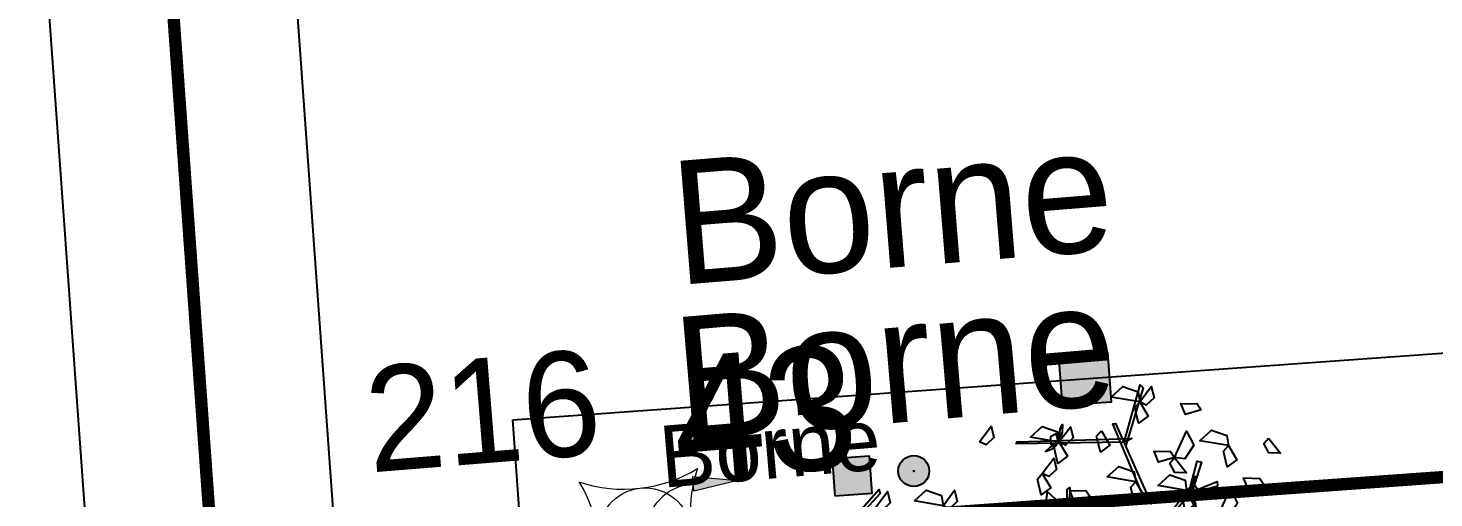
# Model space of a CAD drawing. Header units: metres. Extents: x 1851758 to 1852050, y 5187822 to 5188223.
# Drawn here: x 1851942.22 to 1851953.58, y 5187920.15 to 5187923.95 of the extents above; entities that cross this region are included whole.
import ezdxf

# ---------------------------------------------------------------- set-up
doc = ezdxf.new("R2010")
doc.units = ezdxf.units.M
doc.header["$LTSCALE"] = 2.5
doc.header["$PDMODE"] = 35
doc.header["$PDSIZE"] = 0.03
doc.layers.get('0').update_dxf_attribs({"linetype": 'CONTINUOUS', "lineweight": 30})
for name, color, linetype, plot in [('N', 1, 'CONTINUOUS', False), ('PRO_PAR_CONT_DA', 40, 'CONTINUOUS', False), ('PRO_PAR_CONT_DA_D', 7, 'CONTINUOUS', False)]:
    doc.layers.add(name, color=color, linetype=linetype, plot=plot)
for name, color, linetype, lineweight in [('PRO_IMP_REP', 6, 'CONTINUOUS', 15), ('PRO_IMP_REP_VENTE', 6, 'CONTINUOUS', 15), ('PRO_PAR', 1, 'CONTINUOUS', 35), ('PRO_PAR_COT', 200, 'CONTINUOUS', 20), ('PRO_PAR_DA', 1, 'CONTINUOUS', 35), ('PRO_PAR_P', 7, 'CONTINUOUS', 70), ('PRO_PAR_P_DA', 7, 'CONTINUOUS', 70), ('PRO_PAR_SURF', 157, 'CONTINUOUS', 20), ('Z', 7, 'CONTINUOUS', 9)]:
    doc.layers.add(name, color=color, linetype=linetype, lineweight=lineweight)
for name, color, linetype in [('PRO_PAR_N', 6, 'CONTINUOUS'), ('PRO_PAR_N_DA', 6, 'CONTINUOUS'), ('PRO_VOI_TAMPON', 5, 'CONTINUOUS'), ('PRO_VOI_VEG', 81, 'CONTINUOUS')]:
    doc.layers.add(name, color=color, linetype=linetype)
doc.styles.add('_ECRITURE', font='NEWSGOTN.TTF')
doc.styles.add('Ecriture', font='NEWSGOTN.TTF')
doc.styles.add('SIMPLEX', font='SIMPLEX.SHX', dxfattribs={"oblique": 27})
doc.styles.get("Standard").update_dxf_attribs({"font": 'arial.ttf'})

# ---------------------------------------------------------------- blocks, each defined once
blk = doc.blocks.new('ASS02')
h = blk.add_hatch(color=256)
h.dxf.hatch_style = 1
h.paths.add_polyline_path([(0.5, -0.5), (0.5, 0.5), (-0.5, 0.5), (-0.5, -0.5)])
blk.add_lwpolyline([(0.5, -0.5), (0.5, 0.5), (-0.5, 0.5), (-0.5, -0.5)], close=True)
blk = doc.blocks.new('fleche cote')
blk.add_hatch(color=0).paths.add_polyline_path([(-0.524, -0.399), (-0.524, -0.55), (-0.975, -0.475)])
at = {"color": 0}
blk.add_lwpolyline([(-0.524, -0.475, 0.385882), (0, 0)], format="xyb", dxfattribs=at)
blk.add_lwpolyline([(-0.524, -0.399), (-0.524, -0.55), (-0.975, -0.475)], close=True, dxfattribs=at)
blk = doc.blocks.new('arbre4')
at = {"layer": 'PRO_VOI_VEG', "color": 42, "linetype": 'ByBlock', "lineweight": -2, "extrusion": (-7.94843e-09, -0.83205, 0.5547), "elevation": 0.638, "flags": 128}
blk.add_lwpolyline([(0.349, 8.334), (0.681, 9.969), (0.725, 9.875), (0.371, 8.24), (0.349, 8.334)], close=True, dxfattribs=at)
at = {"layer": 'PRO_VOI_VEG', "linetype": 'ByBlock', "lineweight": -2, "extrusion": (-0.095442, 0.360509, 0.92786), "flags": 128}
for points, elevation in [([(-1.838, -1.958), (-1.43, -2.203), (-1.665, -2.309), (-1.869, -2.134), (-1.838, -1.958)], 6.922), ([(-0.392, -1.794), (0.016, -2.039), (-0.219, -2.145), (-0.423, -1.97), (-0.392, -1.794)], 6.856), ([(-2.954, -0.352), (-2.546, -0.597), (-2.781, -0.703), (-2.985, -0.528), (-2.954, -0.352)], 7.851), ([(-1.347, -0.241), (-0.939, -0.485), (-1.174, -0.592), (-1.378, -0.416), (-1.347, -0.241)], 7.988), ([(1.718, -1.305), (2.126, -1.55), (1.891, -1.656), (1.687, -1.48), (1.718, -1.305)], 7.147), ([(-2.075, -0.305), (-1.667, -0.55), (-1.902, -0.656), (-2.106, -0.48), (-2.075, -0.305)], 6.745)]:
    blk.add_lwpolyline(points, close=True, dxfattribs=dict(at, elevation=elevation))
at = {"layer": 'PRO_VOI_VEG', "linetype": 'ByBlock', "lineweight": -2, "extrusion": (0.632852, 0.167542, 0.755929), "flags": 128}
for points, elevation in [([(4.398, 2.337), (4.571, 1.994), (4.385, 2.019), (4.317, 2.227), (4.398, 2.337)], 5.506), ([(4.655, 6.273), (4.828, 5.931), (4.641, 5.955), (4.573, 6.164), (4.655, 6.273)], 5.996), ([(4.221, 3.43), (4.394, 3.087), (4.208, 3.112), (4.14, 3.32), (4.221, 3.43)], 4.559), ([(3.832, 5.107), (4.005, 4.765), (3.818, 4.789), (3.75, 4.998), (3.832, 5.107)], 5.849), ([(4.217, 5.507), (4.39, 5.164), (4.204, 5.189), (4.136, 5.397), (4.217, 5.507)], 2.162), ([(3.876, 5.321), (4.049, 4.979), (3.862, 5.004), (3.795, 5.212), (3.876, 5.321)], 3.52)]:
    blk.add_lwpolyline(points, close=True, dxfattribs=dict(at, elevation=elevation))
at = {"layer": 'PRO_VOI_VEG', "linetype": 'ByBlock', "lineweight": -2, "extrusion": (0.843665, 0.223353, 0.488205), "flags": 128}
for points, elevation in [([(4.398, 3.675), (4.136, 3.569), (4.08, 3.946), (4.341, 3.888), (4.398, 3.675)], 4.162), ([(4.221, 4.776), (3.959, 4.67), (3.903, 5.047), (4.164, 4.989), (4.221, 4.776)], 3.121), ([(4.164, 4.916), (3.902, 4.81), (3.846, 5.186), (4.107, 5.128), (4.164, 4.916)], 4.01), ([(3.255, 5.196), (2.992, 5.09), (2.936, 5.466), (3.197, 5.408), (3.255, 5.196)], 6.291), ([(3.832, 5.844), (3.569, 5.738), (3.513, 6.114), (3.774, 6.056), (3.832, 5.844)], 3.232), ([(3.202, 4.705), (2.94, 4.599), (2.884, 4.975), (3.145, 4.918), (3.202, 4.705)], 4.176), ([(2.798, 4.982), (2.536, 4.876), (2.48, 5.252), (2.741, 5.194), (2.798, 4.982)], 5.165)]:
    blk.add_lwpolyline(points, close=True, dxfattribs=dict(at, elevation=elevation))
at = {"layer": 'PRO_VOI_VEG', "linetype": 'ByBlock', "lineweight": -2, "extrusion": (9.90253e-10, -0.872729, 0.488205), "elevation": -0.402, "flags": 128}
blk.add_lwpolyline([(1.633, 8.525), (1.37, 8.42), (1.314, 8.796), (1.575, 8.738), (1.633, 8.525)], close=True, dxfattribs=at)
at = {"layer": 'PRO_VOI_VEG', "color": 6, "linetype": 'ByBlock', "lineweight": -2, "extrusion": (-0.961889, 0.218143, 0.164872), "elevation": 2.523, "flags": 128}
blk.add_lwpolyline([(-3.92, 5.363), (-4.142, 5.256), (-4.213, 5.436), (-4.087, 5.49), (-3.92, 5.363)], close=True, dxfattribs=at)
at = {"layer": 'PRO_VOI_VEG', "color": 42, "linetype": 'ByBlock', "lineweight": -2, "extrusion": (-8.90758e-09, -0.83205, 0.5547), "elevation": 0.638, "flags": 128}
blk.add_lwpolyline([(0.607, 6.606), (0.187, 8.898), (0.231, 8.898), (0.703, 6.484), (0.607, 6.606)], close=True, dxfattribs=at)
at = {"layer": 'PRO_VOI_VEG', "color": 42, "linetype": 'ByBlock', "lineweight": -2, "extrusion": (0.28427, -0.71615, 0.637432), "elevation": 1.814, "flags": 128}
blk.add_lwpolyline([(1.834, 7.958), (0.258, 9.133), (0.289, 9.172), (1.97, 7.959), (1.834, 7.958)], close=True, dxfattribs=at)
at = {"layer": 'PRO_VOI_VEG', "color": 6, "linetype": 'ByBlock', "lineweight": -2, "extrusion": (-0.428772, 0.890609, 0.151559), "elevation": 4.879, "flags": 128}
blk.add_lwpolyline([(-1.165, 4.999), (-1.008, 4.953), (-0.918, 5.109), (-1.03, 5.191), (-1.165, 4.999)], close=True, dxfattribs=at)
at = {"layer": 'PRO_VOI_VEG', "color": 6, "linetype": 'ByBlock', "lineweight": -2, "extrusion": (-0.728389, 0.480734, 0.488205), "elevation": 5.3, "flags": 128}
blk.add_lwpolyline([(-3.103, 3.557), (-3.196, 3.343), (-3.114, 3.226), (-3.003, 3.358), (-3.103, 3.557)], close=True, dxfattribs=at)
at = {"layer": 'PRO_VOI_VEG', "color": 6, "linetype": 'ByBlock', "lineweight": -2, "extrusion": (0.828904, -0.547073, 0.116747), "elevation": -2.198, "flags": 128}
blk.add_lwpolyline([(3.096, 6.003), (3.247, 6.229), (3.144, 6.443), (3.055, 6.289), (3.096, 6.003)], close=True, dxfattribs=at)
at = {"layer": 'PRO_VOI_VEG', "linetype": 'ByBlock', "lineweight": -2, "extrusion": (0.372929, 2.33309e-10, 0.92786), "elevation": 4.698, "flags": 128}
blk.add_lwpolyline([(3.78, 0.662), (4.188, 0.417), (3.953, 0.311), (3.749, 0.486), (3.78, 0.662)], close=True, dxfattribs=at)
at = {"layer": 'PRO_VOI_VEG', "linetype": 'ByBlock', "lineweight": -2, "extrusion": (9.90252e-10, -0.872729, 0.488205), "flags": 128}
for points, elevation in [([(1.138, 5.865), (0.876, 5.759), (0.82, 6.135), (1.081, 6.077), (1.138, 5.865)], -1.05), ([(2.545, 6.872), (2.282, 6.766), (2.226, 7.142), (2.487, 7.084), (2.545, 6.872)], 0.143)]:
    blk.add_lwpolyline(points, close=True, dxfattribs=dict(at, elevation=elevation))
at = {"layer": 'PRO_VOI_VEG', "linetype": 'ByBlock', "lineweight": -2, "extrusion": (-2.51648e-10, -0.654654, 0.755929), "elevation": 1.643, "flags": 128}
blk.add_lwpolyline([(2.679, 6.678), (2.852, 6.335), (2.666, 6.36), (2.598, 6.568), (2.679, 6.678)], close=True, dxfattribs=at)
at = {"layer": 'PRO_VOI_VEG', "color": 42, "linetype": 'ByBlock', "lineweight": -2, "extrusion": (-0.36254, -0.748914, 0.5547), "elevation": 2.652, "flags": 128}
blk.add_lwpolyline([(-5.224, 5.385), (-4.892, 7.02), (-4.848, 6.926), (-5.202, 5.292), (-5.224, 5.385)], close=True, dxfattribs=at)
at = {"layer": 'PRO_VOI_VEG', "linetype": 'ByBlock', "lineweight": -2, "extrusion": (-2.51655e-10, -0.654654, 0.755929), "elevation": 1.007, "flags": 128}
blk.add_lwpolyline([(1.138, 5.872), (1.311, 5.53), (1.124, 5.554), (1.056, 5.763), (1.138, 5.872)], close=True, dxfattribs=at)
at = {"layer": 'PRO_VOI_VEG', "color": 42, "linetype": 'ByBlock', "lineweight": -2, "extrusion": (2.18152e-08, -0.933257, 0.359211), "elevation": -1.171, "flags": 128}
blk.add_lwpolyline([(1.329, 5.899), (1.499, 7.233), (1.565, 7.171), (1.381, 5.899), (1.329, 5.899)], close=True, dxfattribs=at)
at = {"layer": 'PRO_VOI_VEG', "color": 42, "linetype": 'ByBlock', "lineweight": -2, "extrusion": (8.93024e-09, -0.872729, 0.488205), "elevation": -0.265, "flags": 128}
blk.add_lwpolyline([(-0.653, 5.949), (-0.631, 6.502), (-0.587, 6.56), (-0.631, 5.696), (-0.653, 5.949)], close=True, dxfattribs=at)
at = {"layer": 'PRO_VOI_VEG', "color": 6, "linetype": 'ByBlock', "lineweight": -2, "extrusion": (0.848441, -0.507127, 0.151559), "elevation": 0.262, "flags": 128}
blk.add_lwpolyline([(3.455, 5.093), (3.612, 5.047), (3.703, 5.203), (3.591, 5.285), (3.455, 5.093)], close=True, dxfattribs=at)
at = {"layer": 'PRO_VOI_VEG', "color": 42, "linetype": 'ByBlock', "lineweight": -2, "extrusion": (-3.5711e-09, -0.72424, 0.689548), "elevation": 1.188, "flags": 128}
blk.add_lwpolyline([(0.261, 4.262), (-0.955, 6.179), (-0.985, 5.986), (0.231, 4.157), (0.261, 4.262)], close=True, dxfattribs=at)
at = {"layer": 'PRO_VOI_VEG', "linetype": 'ByBlock', "lineweight": -2, "extrusion": (9.90254e-10, -0.872729, 0.488205), "elevation": 1.127, "flags": 128}
blk.add_lwpolyline([(-0.273, 8.683), (-0.535, 8.577), (-0.591, 8.954), (-0.33, 8.896), (-0.273, 8.683)], close=True, dxfattribs=at)
at = {"layer": 'PRO_VOI_VEG', "linetype": 'ByBlock', "lineweight": -2, "extrusion": (4.78407e-09, -0.654654, 0.755929), "elevation": 4.014, "flags": 128}
blk.add_lwpolyline([(-0.273, 7.782), (-0.1, 7.44), (-0.286, 7.464), (-0.354, 7.672), (-0.273, 7.782)], close=True, dxfattribs=at)
at = {"layer": 'PRO_VOI_VEG', "color": 42, "linetype": 'ByBlock', "lineweight": -2, "extrusion": (-1.10197e-08, -0.72424, 0.689548), "elevation": 1.188, "flags": 128}
blk.add_lwpolyline([(0.541, 4.682), (1.329, 5.986), (1.359, 5.899), (0.467, 4.516), (0.541, 4.682)], close=True, dxfattribs=at)
at = {"layer": 'PRO_VOI_VEG', "color": 42, "linetype": 'ByBlock', "lineweight": -2, "extrusion": (0.417587, -0.658071, 0.626549), "elevation": 1.647, "flags": 128}
blk.add_lwpolyline([(2.905, 5.185), (3.305, 5.015), (3.263, 4.91), (2.8, 5.188), (2.905, 5.185)], close=True, dxfattribs=at)
at = {"layer": 'PRO_VOI_VEG', "color": 6, "linetype": 'ByBlock', "lineweight": -2, "extrusion": (-0.993162, 3.93212e-10, 0.116747), "elevation": -0.72, "flags": 128}
blk.add_lwpolyline([(-3.219, 5.219), (-3.067, 5.444), (-3.171, 5.658), (-3.26, 5.505), (-3.219, 5.219)], close=True, dxfattribs=at)
at = {"layer": 'PRO_VOI_VEG', "color": 6, "linetype": 'ByBlock', "lineweight": -2, "extrusion": (0.922965, 0.347782, 0.164872), "elevation": 3.18, "flags": 128}
blk.add_lwpolyline([(2.539, 4.638), (2.317, 4.531), (2.246, 4.711), (2.372, 4.765), (2.539, 4.638)], close=True, dxfattribs=at)
at = {"layer": 'PRO_VOI_VEG', "color": 6, "linetype": 'ByBlock', "lineweight": -2, "extrusion": (0.872729, -8.4033e-09, 0.488205), "elevation": 3.642, "flags": 128}
blk.add_lwpolyline([(3.212, 3.789), (3.119, 3.575), (3.201, 3.458), (3.311, 3.589), (3.212, 3.789)], close=True, dxfattribs=at)
at = {"layer": 'PRO_VOI_VEG', "linetype": 'ByBlock', "lineweight": -2, "extrusion": (0.372929, 2.33269e-10, 0.92786), "elevation": 7.128, "flags": 128}
blk.add_lwpolyline([(2.792, 0.962), (3.2, 0.717), (2.965, 0.611), (2.761, 0.786), (2.792, 0.962)], close=True, dxfattribs=at)
blk = doc.blocks.new('ASS03')
h = blk.add_hatch(color=256)
h.dxf.hatch_style = 1
edge = h.paths.add_edge_path()
edge.add_arc((0, 0), 0.5, 0, 360)
for radius in [0.5, 0.01]:
    blk.add_circle((0, 0), radius)
blk = doc.blocks.new('TCPOINT')
blk.add_point((0, 0))
at = {"layer": 'N'}
blk.add_attdef('MAT', (0.2, 0.2), '', height=0.34, dxfattribs=at)
at = {"layer": 'Z', "style": 'SIMPLEX'}
blk.add_attdef('ALT', (0.2, -0.54), '', height=0.34, dxfattribs=at)
blk = doc.blocks.new('BORNE IMP')
at = {"layer": 'PRO_IMP_REP'}
for radius in [0.375, 0.1]:
    blk.add_circle((0, 0), radius, dxfattribs=at)
for centre, start, end in [((-0.047, 1.518), 246.9187, 296.6535), ((-1.518, -0.047), 336.9187, 26.6535), ((1.518, 0.047), 156.9187, 206.6535), ((0.047, -1.518), 66.9187, 116.6535)]:
    blk.add_arc(centre, 1.144, start, end, dxfattribs=at)

msp = doc.modelspace()

# ---------------------------------------------------------------- linework, layer by layer
at = {"layer": 'PRO_PAR', "const_width": 0.1, "flags": 128}
for points in [[(1851911.879, 5187917.313), (1851911.879, 5187917.313), (1851940.223, 5187919.349), (1851940.51, 5187915.359), (1851947.492, 5187915.861), (1851947.205, 5187919.851), (1851975.449, 5187921.88), (1851974.252, 5187941.929), (1851857.114, 5187933.514)], [(1851942.275, 5187939.632), (1851944.001, 5187915.61)]]:
    msp.add_lwpolyline(points, dxfattribs=at)
at = {"layer": 'PRO_PAR_CONT_DA', "flags": 128}
msp.add_lwpolyline([(1851910.44, 5187937.345), (1851942.275, 5187939.632), (1851974.252, 5187941.929), (1851975.449, 5187921.88), (1851947.205, 5187919.851), (1851947.492, 5187915.861), (1851944.001, 5187915.61), (1851940.51, 5187915.359), (1851940.223, 5187919.349), (1851911.879, 5187917.313)], dxfattribs=at)
for points in [[(1851947.205, 5187919.851), (1851975.449, 5187921.88), (1851974.252, 5187941.929), (1851942.275, 5187939.632), (1851944.001, 5187915.61), (1851947.492, 5187915.861)], [(1851911.879, 5187917.313), (1851940.223, 5187919.349), (1851940.51, 5187915.359), (1851944.001, 5187915.61), (1851942.275, 5187939.632), (1851910.44, 5187937.345)]]:
    msp.add_lwpolyline(points, close=True, dxfattribs=at)
at = {"layer": 'PRO_PAR_CONT_DA_D', "flags": 128}
for points in [[(1851946.136, 5187920.777), (1851974.392, 5187922.806), (1851973.314, 5187940.859), (1851943.344, 5187938.706), (1851944.926, 5187916.679), (1851946.423, 5187916.787)], [(1851912.805, 5187918.382), (1851941.149, 5187920.418), (1851941.435, 5187916.429), (1851942.932, 5187916.536), (1851941.349, 5187938.563), (1851911.51, 5187936.419)]]:
    msp.add_lwpolyline(points, close=True, dxfattribs=at)
at = {"layer": 'PRO_PAR_DA', "flags": 128}
for points in [[(1851911.879, 5187917.313), (1851911.879, 5187917.313), (1851940.223, 5187919.349), (1851940.51, 5187915.359), (1851947.492, 5187915.861), (1851947.205, 5187919.851), (1851975.449, 5187921.88), (1851974.252, 5187941.929), (1851857.114, 5187933.514)], [(1851942.275, 5187939.632), (1851944.001, 5187915.61)]]:
    msp.add_lwpolyline(points, dxfattribs=at)
at = {"layer": 'PRO_PAR_SURF', "flags": 128}
for points in [[(1851974.252, 5187941.929), (1851942.275, 5187939.632), (1851944.001, 5187915.61), (1851947.492, 5187915.861), (1851947.205, 5187919.851), (1851975.449, 5187921.88)], [(1851942.275, 5187939.632), (1851910.44, 5187937.345), (1851911.879, 5187917.313), (1851940.223, 5187919.349), (1851940.51, 5187915.359), (1851944.001, 5187915.61)]]:
    msp.add_lwpolyline(points, close=True, dxfattribs=at)

# ---------------------------------------------------------------- block references
at = {"layer": 'PRO_IMP_REP', "rotation": 4.640794973642308}
msp.add_blockref('BORNE IMP', (1851947.205, 5187919.851), dxfattribs=at)
at = {"layer": 'PRO_PAR_COT', "xscale": 0.7999999999999999, "yscale": 0.7999999999999999, "zscale": 0.7999999999999999, "rotation": 184.1089314928839}
msp.add_blockref('fleche cote', (1851947.205, 5187919.851), dxfattribs=at)
at = {"layer": 'PRO_PAR_P'}
ref = msp.add_blockref('TCPOINT', (1851947.205, 5187919.851), dxfattribs=dict(at, rotation=89.95836008128018))
ref.add_attrib('MAT', '43', (1851947.467, 5187920.28), dxfattribs={"layer": 'PRO_PAR_N', "lineweight": -2, "height": 1, "rotation": 4.6408, "style": 'Ecriture'})
at = {"layer": 'PRO_PAR_P_DA'}
ref = msp.add_blockref('TCPOINT', (1851947.205, 5187919.851), dxfattribs=dict(at, xscale=2.5, yscale=2.5, zscale=2.5))
ref.add_attrib('MAT', '216', (1851944.984, 5187920.351), dxfattribs={"layer": 'PRO_PAR_N_DA', "height": 0.85, "rotation": 4.6408, "style": '_ECRITURE'})
at = {"layer": 'PRO_VOI_TAMPON'}
for name, p, xscale, yscale, rotation in [('ASS02', (1851950.76, 5187921.109), 0.4, 0.4, 274.1089316045998), ('ASS03', (1851949.377, 5187920.363), 0.2499999999999999, 0.2499999999999999, 291.9054692402145), ('ASS02', (1851948.879, 5187920.322), 0.3000000000000001, 0.3000000000000001, 274.1089315392068)]:
    msp.add_blockref(name, p, dxfattribs=dict(at, xscale=xscale, yscale=yscale, rotation=rotation))
at = {"layer": 'PRO_VOI_VEG', "xscale": 0.5, "yscale": 0.5, "zscale": 0.5, "rotation": 4.640794973699927}
msp.add_blockref('arbre4', (1851951.069, 5187918.542), dxfattribs=at)

# ---------------------------------------------------------------- texts
at = {"layer": 'PRO_IMP_REP', "style": '_ECRITURE'}
msp.add_text('Borne ', height=1, rotation=4.8887, dxfattribs=at).set_placement((1851947.488, 5187920.604))
at = {"layer": 'PRO_IMP_REP_VENTE', "style": '_ECRITURE'}
msp.add_text('Borne ', height=0.5, rotation=4.8887, dxfattribs=at).set_placement((1851947.347, 5187920.227))
at = {"layer": 'PRO_PAR_N', "style": '_ECRITURE'}
msp.add_text('Borne', height=1, rotation=4.6408, dxfattribs=at).set_placement((1851947.464, 5187921.867))

doc.saveas('drawing.dxf')
